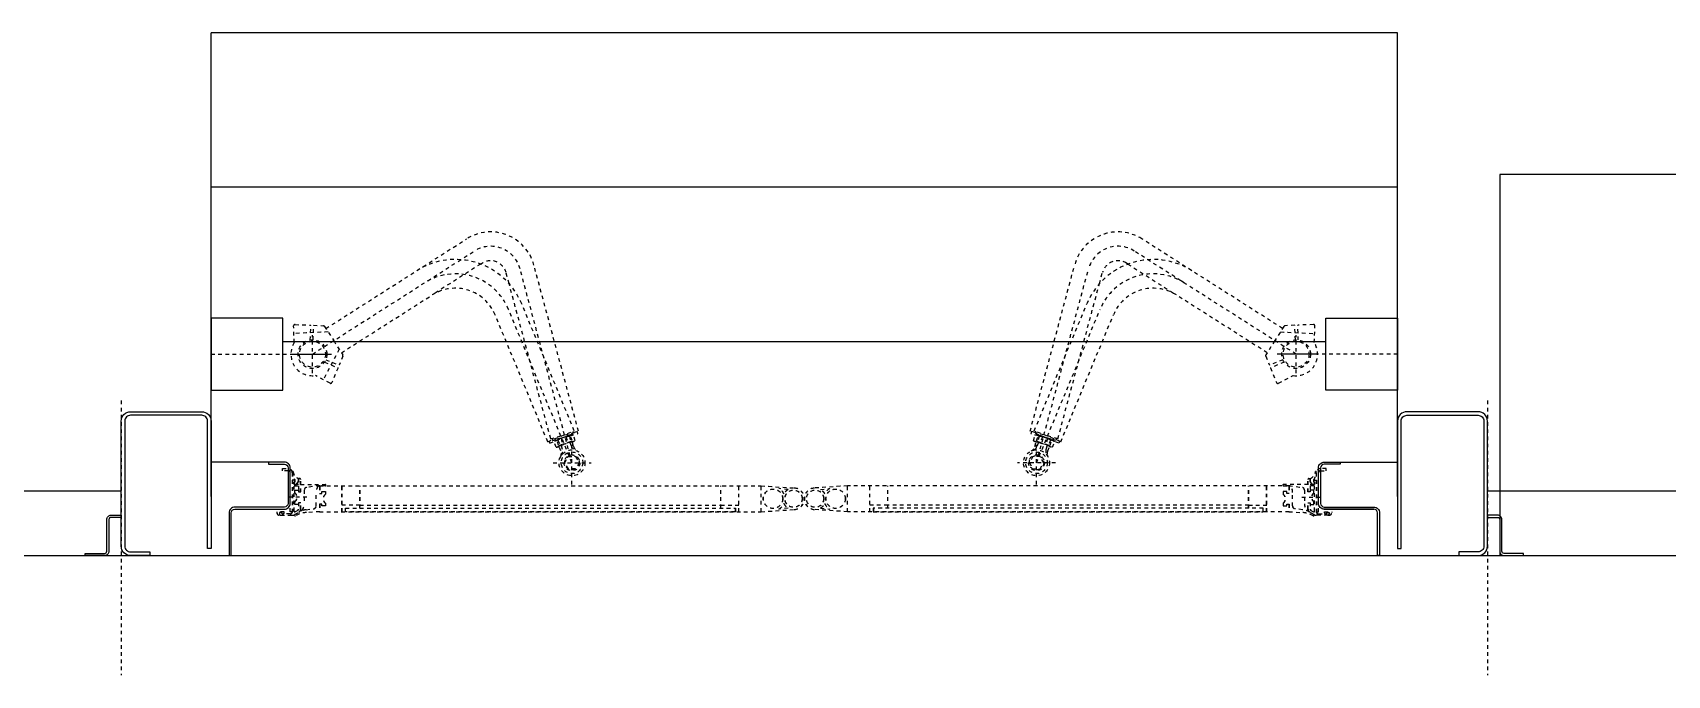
# Model space of a CAD drawing. Header units: millimetres. Extents: x 4061 to 4749, y 69169 to 69366.
# Drawn here: x 4173.54 to 4219, y 69170.49 to 69188.36 of the extents above; entities that cross this region are included whole.
import ezdxf

# ---------------------------------------------------------------- set-up
doc = ezdxf.new("R2010")
doc.units = ezdxf.units.MM
doc.header["$LTSCALE"] = 0.1
doc.linetypes.add('DASHDOT', pattern=[1, 0.5, -0.25, 0, -0.25])
doc.layers.get('0').update_dxf_attribs({"color": 6})
doc.layers.add('AXE', color=1, linetype='DASHDOT')
doc.layers.add('Subtire', color=4, linetype='Continuous')

msp = doc.modelspace()

# ---------------------------------------------------------------- linework, layer by layer
msp.add_lwpolyline([(4214.341, 69173.817), (4231.541, 69173.817), (4231.541, 69184.417), (4214.341, 69184.417)], close=True)
at = {"layer": 'AXE'}
for p, q in [((4181.696, 69180.131), (4185.607, 69182.622)), ((4208.302, 69180.131), (4204.392, 69182.622)), ((4181.321, 69179.417), (4185.822, 69182.285)), ((4208.678, 69179.417), (4204.177, 69182.285)), ((4185.999, 69181.923), (4184.649, 69181.063)), ((4185.999, 69181.923), (4186.037, 69181.947)), ((4186.791, 69181.378), (4186.708, 69181.686)), ((4188.539, 69176.397), (4187.094, 69181.79)), ((4188.719, 69177.273), (4187.481, 69181.893)), ((4201.28, 69177.273), (4202.518, 69181.893)), ((4201.459, 69176.397), (4202.904, 69181.79)), ((4203.208, 69181.378), (4203.291, 69181.686)), ((4204, 69181.923), (4203.962, 69181.947)), ((4204, 69181.923), (4205.349, 69181.063)), ((4187.946, 69177.066), (4186.791, 69181.378)), ((4202.053, 69177.066), (4203.208, 69181.378)), ((4182.126, 69179.456), (4184.649, 69181.063)), ((4188.539, 69176.397), (4186.772, 69180.663)), ((4188.603, 69177.289), (4187.142, 69180.816)), ((4201.396, 69177.289), (4202.857, 69180.816)), ((4201.459, 69176.397), (4203.226, 69180.663)), ((4207.872, 69179.456), (4205.349, 69181.063)), ((4181.258, 69179.812), (4181.276, 69180.223)), ((4181.338, 69179.817), (4181.356, 69180.22)), ((4187.864, 69176.983), (4186.403, 69180.51)), ((4202.135, 69176.983), (4203.596, 69180.51)), ((4208.66, 69179.817), (4208.643, 69180.22)), ((4208.74, 69179.812), (4208.723, 69180.223)), ((4181.758, 69180.034), (4180.805, 69179.993)), ((4181.761, 69180.034), (4180.808, 69179.993)), ((4181.321, 69178.887), (4181.321, 69179.947)), ((4208.241, 69180.034), (4209.194, 69179.993)), ((4208.244, 69180.034), (4209.197, 69179.993)), ((4208.678, 69178.887), (4208.678, 69179.947)), ((4208.681, 69178.887), (4208.681, 69179.947)), ((4178.501, 69179.417), (4181.846, 69179.417)), ((4180.799, 69179.417), (4181.849, 69179.417)), ((4182.065, 69179.552), (4181.625, 69178.706)), ((4181.69, 69179.264), (4182.063, 69179.11)), ((4208.308, 69179.264), (4207.936, 69179.11)), ((4211.501, 69179.417), (4208.153, 69179.417)), ((4209.206, 69179.417), (4208.156, 69179.417)), ((4181.652, 69179.193), (4182.032, 69179.036)), ((4208.346, 69179.193), (4207.966, 69179.036)), ((4176.001, 69178.127), (4176.001, 69170.487)), ((4214.001, 69178.127), (4214.001, 69170.487)), ((4187.864, 69176.983), (4188.603, 69177.289)), ((4187.901, 69176.998), (4187.923, 69176.943)), ((4187.923, 69176.943), (4188.589, 69177.219)), ((4187.946, 69177.066), (4188.581, 69177.237)), ((4187.984, 69177.077), (4188, 69177.019)), ((4188, 69177.019), (4188.488, 69177.149)), ((4188.099, 69176.832), (4188.038, 69176.979)), ((4188.16, 69176.886), (4188.119, 69177.04)), ((4188.149, 69177.025), (4188.21, 69176.878)), ((4188.235, 69177.071), (4188.276, 69176.917)), ((4188.491, 69176.983), (4188.325, 69176.914)), ((4188.371, 69177.117), (4188.432, 69176.97)), ((4188.466, 69177.133), (4188.505, 69176.99)), ((4188.523, 69176.855), (4188.473, 69176.976)), ((4188.568, 69176.985), (4188.479, 69176.961)), ((4188.543, 69177.016), (4188.482, 69177.163)), ((4188.488, 69177.149), (4188.695, 69177.205)), ((4188.505, 69176.99), (4188.508, 69176.979)), ((4188.539, 69175.796), (4188.539, 69176.998)), ((4188.583, 69176.853), (4188.549, 69176.979)), ((4188.566, 69177.274), (4188.589, 69177.219)), ((4188.581, 69177.237), (4188.719, 69177.273)), ((4188.623, 69177.01), (4188.582, 69177.164)), ((4188.68, 69177.263), (4188.695, 69177.205)), ((4201.417, 69177.237), (4201.28, 69177.273)), ((4201.319, 69177.263), (4201.303, 69177.205)), ((4201.511, 69177.149), (4201.303, 69177.205)), ((4201.375, 69177.01), (4201.416, 69177.164)), ((4202.135, 69176.983), (4201.396, 69177.289)), ((4201.433, 69177.274), (4201.41, 69177.219)), ((4202.075, 69176.943), (4201.41, 69177.219)), ((4201.416, 69176.853), (4201.45, 69176.979)), ((4202.053, 69177.066), (4201.417, 69177.237)), ((4201.43, 69176.985), (4201.52, 69176.961)), ((4201.456, 69177.016), (4201.517, 69177.163)), ((4201.459, 69175.796), (4201.459, 69176.998)), ((4201.476, 69176.855), (4201.526, 69176.976)), ((4201.494, 69176.99), (4201.491, 69176.979)), ((4201.532, 69177.133), (4201.494, 69176.99)), ((4201.507, 69176.983), (4201.674, 69176.914)), ((4201.999, 69177.019), (4201.511, 69177.149)), ((4201.628, 69177.117), (4201.567, 69176.97)), ((4201.764, 69177.071), (4201.723, 69176.917)), ((4201.849, 69177.025), (4201.788, 69176.878)), ((4201.839, 69176.886), (4201.88, 69177.04)), ((4201.899, 69176.832), (4201.96, 69176.979)), ((4202.014, 69177.077), (4201.999, 69177.019)), ((4202.098, 69176.998), (4202.075, 69176.943)), ((4188.159, 69176.846), (4188.325, 69176.914)), ((4188.227, 69176.732), (4188.177, 69176.853)), ((4188.22, 69176.891), (4188.394, 69176.938)), ((4188.274, 69176.77), (4188.24, 69176.897)), ((4188.479, 69176.961), (4188.394, 69176.938)), ((4201.52, 69176.961), (4201.604, 69176.938)), ((4201.778, 69176.891), (4201.604, 69176.938)), ((4201.84, 69176.846), (4201.674, 69176.914)), ((4201.725, 69176.77), (4201.759, 69176.897)), ((4201.771, 69176.732), (4201.821, 69176.853)), ((4188.014, 69176.397), (4189.064, 69176.397)), ((4188.018, 69176.397), (4189.068, 69176.397)), ((4201.984, 69176.397), (4200.934, 69176.397)), ((4201.988, 69176.397), (4200.938, 69176.397)), ((4181.52, 69175.756), (4193.8, 69175.756)), ((4181.523, 69175.756), (4193.803, 69175.756)), ((4182.14, 69175.036), (4182.14, 69175.756)), ((4182.143, 69175.036), (4182.143, 69175.756)), ((4182.64, 69175.136), (4182.641, 69175.756)), ((4182.643, 69175.136), (4182.644, 69175.756)), ((4192.679, 69175.136), (4192.679, 69175.756)), ((4192.683, 69175.136), (4192.682, 69175.756)), ((4193.18, 69175.036), (4193.18, 69175.756)), ((4193.183, 69175.036), (4193.183, 69175.756)), ((4193.8, 69175.756), (4194.72, 69175.695)), ((4193.8, 69175.036), (4193.8, 69175.756)), ((4193.803, 69175.756), (4194.723, 69175.695)), ((4193.803, 69175.036), (4193.803, 69175.756)), ((4196.199, 69175.756), (4195.279, 69175.695)), ((4196.202, 69175.756), (4195.282, 69175.695)), ((4208.479, 69175.756), (4196.199, 69175.756)), ((4196.199, 69175.036), (4196.199, 69175.756)), ((4208.482, 69175.756), (4196.202, 69175.756)), ((4196.202, 69175.036), (4196.202, 69175.756)), ((4196.819, 69175.036), (4196.819, 69175.756)), ((4196.822, 69175.036), (4196.822, 69175.756)), ((4197.319, 69175.136), (4197.32, 69175.756)), ((4197.322, 69175.136), (4197.323, 69175.756)), ((4207.358, 69175.136), (4207.358, 69175.756)), ((4207.362, 69175.136), (4207.361, 69175.756)), ((4207.859, 69175.036), (4207.859, 69175.756)), ((4207.862, 69175.036), (4207.862, 69175.756)), ((4181.16, 69175.436), (4180.64, 69175.436)), ((4181.163, 69175.436), (4180.643, 69175.436)), ((4182.64, 69175.216), (4182.14, 69175.216)), ((4182.643, 69175.216), (4182.143, 69175.216)), ((4182.64, 69175.216), (4192.679, 69175.216)), ((4182.643, 69175.216), (4192.683, 69175.216)), ((4192.679, 69175.216), (4193.18, 69175.216)), ((4192.683, 69175.216), (4193.183, 69175.216)), ((4197.319, 69175.216), (4196.819, 69175.216)), ((4197.322, 69175.216), (4196.822, 69175.216)), ((4207.358, 69175.216), (4197.319, 69175.216)), ((4207.362, 69175.216), (4197.322, 69175.216)), ((4207.358, 69175.216), (4207.859, 69175.216)), ((4207.362, 69175.216), (4207.862, 69175.216)), ((4208.839, 69175.436), (4209.359, 69175.436)), ((4208.842, 69175.436), (4209.362, 69175.436)), ((4180.46, 69175.016), (4180.4, 69175.016)), ((4181.52, 69175.036), (4193.8, 69175.036)), ((4181.523, 69175.036), (4193.803, 69175.036)), ((4193.8, 69175.036), (4194.719, 69175.096)), ((4193.803, 69175.036), (4194.722, 69175.096)), ((4196.199, 69175.036), (4195.28, 69175.096)), ((4196.202, 69175.036), (4195.283, 69175.096)), ((4208.479, 69175.036), (4196.199, 69175.036)), ((4208.482, 69175.036), (4196.202, 69175.036)), ((4209.542, 69175.016), (4209.602, 69175.016))]:
    msp.add_line(p, q, dxfattribs=at)
for points in [[(4182.032, 69179.036), (4181.864, 69178.63, -0.440011), (4181.809, 69178.61), (4181.401, 69178.823, -0.639522), (4180.816, 69179.741), (4180.796, 69180.201, -0.440011), (4180.838, 69180.242), (4181.276, 69180.223)], [(4181.356, 69180.22), (4181.627, 69180.208, -0.244698), (4181.659, 69180.189), (4181.911, 69179.793), (4182.164, 69179.397, -0.244698), (4182.167, 69179.36), (4182.063, 69179.11)], [(4208.643, 69180.22), (4208.372, 69180.208, 0.244698), (4208.34, 69180.189), (4208.087, 69179.793), (4207.835, 69179.397, 0.244698), (4207.832, 69179.36), (4207.936, 69179.11)], [(4207.966, 69179.036), (4208.134, 69178.63, 0.440011), (4208.19, 69178.61), (4208.597, 69178.823, 0.639522), (4209.183, 69179.741), (4209.203, 69180.201, 0.440011), (4209.161, 69180.242), (4208.723, 69180.223)], [(4180.781, 69176.146, 1.085379), (4180.761, 69176.144, 0.117221), (4180.831, 69175.916), (4180.831, 69175.856), (4180.811, 69175.856), (4180.811, 69175.796), (4180.871, 69175.796), (4180.931, 69175.876), (4180.931, 69175.956, -0.232811), (4180.78, 69176.15)], [(4180.784, 69176.146, 1.085379), (4180.764, 69176.144, 0.117221), (4180.834, 69175.916), (4180.834, 69175.856), (4180.814, 69175.856), (4180.814, 69175.796), (4180.874, 69175.796), (4180.934, 69175.876), (4180.934, 69175.956, -0.232811), (4180.783, 69176.15)], [(4209.218, 69176.146, -1.085379), (4209.237, 69176.144, -0.117221), (4209.168, 69175.916), (4209.168, 69175.856), (4209.188, 69175.856), (4209.188, 69175.796), (4209.128, 69175.796), (4209.068, 69175.876), (4209.068, 69175.956, 0.232811), (4209.218, 69176.15)], [(4209.221, 69176.146, -1.085379), (4209.241, 69176.144, -0.117221), (4209.171, 69175.916), (4209.171, 69175.856), (4209.191, 69175.856), (4209.191, 69175.796), (4209.131, 69175.796), (4209.071, 69175.876), (4209.071, 69175.956, 0.232811), (4209.222, 69176.15)], [(4194.546, 69175.654), (4194.294, 69175.682, -0.158277), (4194.431, 69175.53, -0.144249), (4194.546, 69175.654, -1.072469)], [(4194.549, 69175.654), (4194.298, 69175.682, -0.158277), (4194.434, 69175.53, -0.144249), (4194.549, 69175.654, -1.072469)], [(4195.453, 69175.654), (4195.704, 69175.682, 0.158277), (4195.568, 69175.53, 0.144249), (4195.453, 69175.654, 1.072469)], [(4195.456, 69175.654), (4195.708, 69175.682, 0.158277), (4195.571, 69175.53, 0.144249), (4195.456, 69175.654, 1.072469)], [(4194.547, 69175.138), (4194.295, 69175.11, 0.158277), (4194.431, 69175.262, 0.144249), (4194.547, 69175.138, 1.072469)], [(4194.55, 69175.138), (4194.298, 69175.11, 0.158277), (4194.434, 69175.262, 0.144249), (4194.55, 69175.138, 1.072469)], [(4195.452, 69175.138), (4195.704, 69175.11, -0.158277), (4195.568, 69175.262, -0.144249), (4195.452, 69175.138, -1.072469)], [(4195.455, 69175.138), (4195.707, 69175.11, -0.158277), (4195.571, 69175.262, -0.144249), (4195.455, 69175.138, -1.072469)], [(4180.5, 69174.976, 0.414217), (4180.53, 69175.006), (4180.53, 69175.037), (4180.33, 69175.037), (4180.33, 69175.016, 0.414214), (4180.41, 69174.936), (4180.44, 69174.936)], [(4180.503, 69174.976, 0.414217), (4180.533, 69175.006), (4180.533, 69175.037), (4180.333, 69175.037), (4180.333, 69175.016, 0.414214), (4180.413, 69174.936), (4180.443, 69174.936)], [(4209.499, 69174.976, -0.414217), (4209.469, 69175.006), (4209.469, 69175.037), (4209.669, 69175.037), (4209.669, 69175.016, -0.414214), (4209.589, 69174.936), (4209.559, 69174.936)], [(4209.502, 69174.976, -0.414217), (4209.472, 69175.006), (4209.472, 69175.037), (4209.672, 69175.037), (4209.672, 69175.016, -0.414214), (4209.592, 69174.936), (4209.562, 69174.936)]]:
    msp.add_lwpolyline(points, format="xyb", dxfattribs=at)
for points in [[(4188.339, 69176.397), (4188.439, 69176.57), (4188.639, 69176.57), (4188.739, 69176.397), (4188.639, 69176.224), (4188.439, 69176.224)], [(4201.659, 69176.397), (4201.559, 69176.57), (4201.359, 69176.57), (4201.259, 69176.397), (4201.359, 69176.224), (4201.559, 69176.224)], [(4193.08, 69175.036), (4182.24, 69175.036), (4182.24, 69175.136), (4193.08, 69175.136)], [(4193.083, 69175.036), (4182.243, 69175.036), (4182.243, 69175.136), (4193.083, 69175.136)], [(4196.919, 69175.036), (4207.759, 69175.036), (4207.759, 69175.136), (4196.919, 69175.136)], [(4196.922, 69175.036), (4207.762, 69175.036), (4207.762, 69175.136), (4196.922, 69175.136)]]:
    msp.add_lwpolyline(points, close=True, dxfattribs=at)
for points in [[(4180.486, 69176.236), (4180.641, 69176.236, -0.414214), (4180.761, 69176.116), (4180.761, 69175.036), (4180.701, 69175.036), (4180.701, 69176.116, 0.414214), (4180.641, 69176.176), (4180.486, 69176.176)], [(4180.489, 69176.236), (4180.644, 69176.236, -0.414214), (4180.764, 69176.116), (4180.764, 69175.036), (4180.704, 69175.036), (4180.704, 69176.116, 0.414214), (4180.644, 69176.176), (4180.489, 69176.176)], [(4209.512, 69176.236), (4209.358, 69176.236, 0.414214), (4209.238, 69176.116), (4209.238, 69175.036), (4209.298, 69175.036), (4209.298, 69176.116, -0.414214), (4209.358, 69176.176), (4209.512, 69176.176)], [(4209.516, 69176.236), (4209.361, 69176.236, 0.414214), (4209.241, 69176.116), (4209.241, 69175.036), (4209.301, 69175.036), (4209.301, 69176.116, -0.414214), (4209.361, 69176.176), (4209.516, 69176.176)], [(4180.763, 69174.936, 0.131652), (4180.813, 69174.949), (4180.94, 69175.022, 0.267949), (4180.99, 69175.109), (4180.99, 69175.286), (4180.93, 69175.286), (4180.93, 69175.109, -0.267949), (4180.91, 69175.074), (4180.84, 69175.034, -0.57735), (4180.81, 69175.051), (4180.81, 69175.756), (4180.93, 69175.756), (4180.93, 69175.586), (4180.99, 69175.586), (4180.99, 69175.936, 0.414214), (4180.97, 69175.956), (4180.93, 69175.956), (4180.93, 69175.796), (4180.81, 69175.796), (4180.81, 69175.856), (4180.83, 69175.856), (4180.83, 69175.916), (4180.76, 69175.916), (4180.76, 69175.036, -0.414214), (4180.7, 69174.976), (4180.5, 69174.976, -0.414214), (4180.46, 69175.016), (4180.46, 69175.016), (4180.4, 69175.016), (4180.4, 69174.976, 0.414212), (4180.44, 69174.936), (4180.76, 69174.936)], [(4180.766, 69174.936, 0.131652), (4180.816, 69174.949), (4180.943, 69175.022, 0.267949), (4180.993, 69175.109), (4180.993, 69175.286), (4180.933, 69175.286), (4180.933, 69175.109, -0.267949), (4180.913, 69175.074), (4180.843, 69175.034, -0.57735), (4180.813, 69175.051), (4180.813, 69175.756), (4180.933, 69175.756), (4180.933, 69175.586), (4180.993, 69175.586), (4180.993, 69175.936, 0.414214), (4180.973, 69175.956), (4180.933, 69175.956), (4180.933, 69175.796), (4180.813, 69175.796), (4180.813, 69175.856), (4180.833, 69175.856), (4180.833, 69175.916), (4180.763, 69175.916), (4180.763, 69175.036, -0.414214), (4180.703, 69174.976), (4180.503, 69174.976, -0.414214), (4180.463, 69175.016), (4180.463, 69175.016), (4180.403, 69175.016), (4180.403, 69174.976, 0.414212), (4180.443, 69174.936), (4180.763, 69174.936)], [(4180.83, 69174.959), (4180.952, 69175.03, -0.103173), (4181.146, 69175.093), (4181.349, 69175.116, 0.381674), (4181.42, 69175.196), (4181.42, 69175.572, -0.180575), (4181.479, 69175.744, -0.634663), (4181.52, 69175.734), (4181.52, 69175.546), (4181.58, 69175.546), (4181.58, 69175.596), (4181.68, 69175.596), (4181.68, 69175.521, 0.480385), (4181.68, 69175.271), (4181.68, 69175.196), (4181.58, 69175.196), (4181.58, 69175.246), (4181.52, 69175.246), (4181.52, 69175.036), (4181.319, 69175.024), (4181.155, 69175.015, 0.115335), (4180.85, 69174.924, -0.996879)], [(4180.833, 69174.959), (4180.956, 69175.03, -0.103173), (4181.149, 69175.093), (4181.352, 69175.116, 0.381674), (4181.423, 69175.196), (4181.423, 69175.572, -0.180575), (4181.482, 69175.744, -0.634663), (4181.523, 69175.734), (4181.523, 69175.546), (4181.583, 69175.546), (4181.583, 69175.596), (4181.683, 69175.596), (4181.683, 69175.521, 0.480385), (4181.683, 69175.271), (4181.683, 69175.196), (4181.583, 69175.196), (4181.583, 69175.246), (4181.523, 69175.246), (4181.523, 69175.036), (4181.323, 69175.024), (4181.159, 69175.015, 0.115335), (4180.853, 69174.924, -0.996879)], [(4180.99, 69175.286), (4180.93, 69175.286), (4180.93, 69175.236), (4180.83, 69175.236), (4180.83, 69175.311, 0.480385), (4180.83, 69175.561), (4180.83, 69175.636), (4180.93, 69175.636), (4180.93, 69175.586), (4180.99, 69175.586), (4180.99, 69175.796), (4181.19, 69175.796), (4181.671, 69175.796, -0.97941), (4181.67, 69175.756), (4181.52, 69175.756), (4181.161, 69175.715, 0.381674), (4181.09, 69175.636), (4181.09, 69175.259, -0.168299), (4181.026, 69175.074, -0.71189), (4180.99, 69175.086)], [(4180.993, 69175.286), (4180.933, 69175.286), (4180.933, 69175.236), (4180.833, 69175.236), (4180.833, 69175.311, 0.480385), (4180.833, 69175.561), (4180.833, 69175.636), (4180.933, 69175.636), (4180.933, 69175.586), (4180.993, 69175.586), (4180.993, 69175.796), (4181.193, 69175.796), (4181.674, 69175.796, -0.97941), (4181.673, 69175.756), (4181.523, 69175.756), (4181.164, 69175.715, 0.381674), (4181.093, 69175.636), (4181.093, 69175.259, -0.168299), (4181.029, 69175.074, -0.71189), (4180.993, 69175.086)], [(4209.009, 69175.286), (4209.069, 69175.286), (4209.069, 69175.236), (4209.169, 69175.236), (4209.169, 69175.311, -0.480385), (4209.169, 69175.561), (4209.169, 69175.636), (4209.069, 69175.636), (4209.069, 69175.586), (4209.009, 69175.586), (4209.009, 69175.796), (4208.809, 69175.796), (4208.328, 69175.796, 0.97941), (4208.329, 69175.756), (4208.479, 69175.756), (4208.838, 69175.715, -0.381674), (4208.909, 69175.636), (4208.909, 69175.259, 0.168299), (4208.973, 69175.074, 0.71189), (4209.009, 69175.086)], [(4209.012, 69175.286), (4209.072, 69175.286), (4209.072, 69175.236), (4209.172, 69175.236), (4209.172, 69175.311, -0.480385), (4209.172, 69175.561), (4209.172, 69175.636), (4209.072, 69175.636), (4209.072, 69175.586), (4209.012, 69175.586), (4209.012, 69175.796), (4208.812, 69175.796), (4208.331, 69175.796, 0.97941), (4208.332, 69175.756), (4208.482, 69175.756), (4208.841, 69175.715, -0.381674), (4208.912, 69175.636), (4208.912, 69175.259, 0.168299), (4208.976, 69175.074, 0.71189), (4209.012, 69175.086)], [(4209.169, 69174.959), (4209.046, 69175.03, 0.103173), (4208.852, 69175.093), (4208.65, 69175.116, -0.381674), (4208.579, 69175.196), (4208.579, 69175.572, 0.180575), (4208.52, 69175.744, 0.634663), (4208.479, 69175.734), (4208.479, 69175.546), (4208.419, 69175.546), (4208.419, 69175.596), (4208.319, 69175.596), (4208.319, 69175.521, -0.480385), (4208.319, 69175.271), (4208.319, 69175.196), (4208.419, 69175.196), (4208.419, 69175.246), (4208.479, 69175.246), (4208.479, 69175.036), (4208.679, 69175.024), (4208.843, 69175.015, -0.115335), (4209.149, 69174.924, 0.996879)], [(4209.172, 69174.959), (4209.05, 69175.03, 0.103173), (4208.856, 69175.093), (4208.653, 69175.116, -0.381674), (4208.582, 69175.196), (4208.582, 69175.572, 0.180575), (4208.523, 69175.744, 0.634663), (4208.482, 69175.734), (4208.482, 69175.546), (4208.422, 69175.546), (4208.422, 69175.596), (4208.322, 69175.596), (4208.322, 69175.521, -0.480385), (4208.322, 69175.271), (4208.322, 69175.196), (4208.422, 69175.196), (4208.422, 69175.246), (4208.482, 69175.246), (4208.482, 69175.036), (4208.683, 69175.024), (4208.847, 69175.015, -0.115335), (4209.152, 69174.924, 0.996879)], [(4209.236, 69174.936, -0.131652), (4209.186, 69174.949), (4209.059, 69175.022, -0.267949), (4209.009, 69175.109), (4209.009, 69175.286), (4209.069, 69175.286), (4209.069, 69175.109, 0.267949), (4209.089, 69175.074), (4209.159, 69175.034, 0.57735), (4209.189, 69175.051), (4209.189, 69175.756), (4209.069, 69175.756), (4209.069, 69175.586), (4209.009, 69175.586), (4209.009, 69175.936, -0.414214), (4209.029, 69175.956), (4209.069, 69175.956), (4209.069, 69175.796), (4209.189, 69175.796), (4209.189, 69175.856), (4209.169, 69175.856), (4209.169, 69175.916), (4209.239, 69175.916), (4209.239, 69175.036, 0.414214), (4209.299, 69174.976), (4209.499, 69174.976, 0.414214), (4209.539, 69175.016), (4209.539, 69175.016), (4209.599, 69175.016), (4209.599, 69174.976, -0.414212), (4209.559, 69174.936), (4209.239, 69174.936)], [(4209.239, 69174.936, -0.131652), (4209.189, 69174.949), (4209.062, 69175.022, -0.267949), (4209.012, 69175.109), (4209.012, 69175.286), (4209.072, 69175.286), (4209.072, 69175.109, 0.267949), (4209.092, 69175.074), (4209.162, 69175.034, 0.57735), (4209.192, 69175.051), (4209.192, 69175.756), (4209.072, 69175.756), (4209.072, 69175.586), (4209.012, 69175.586), (4209.012, 69175.936, -0.414214), (4209.032, 69175.956), (4209.072, 69175.956), (4209.072, 69175.796), (4209.192, 69175.796), (4209.192, 69175.856), (4209.172, 69175.856), (4209.172, 69175.916), (4209.242, 69175.916), (4209.242, 69175.036, 0.414214), (4209.302, 69174.976), (4209.502, 69174.976, 0.414214), (4209.542, 69175.016), (4209.542, 69175.016), (4209.602, 69175.016), (4209.602, 69174.976, -0.414212), (4209.562, 69174.936), (4209.242, 69174.936)]]:
    msp.add_lwpolyline(points, format="xyb", close=True, dxfattribs=at)
for centre, radius in [((4181.321, 69179.417), 0.4), ((4181.321, 69179.417), 0.36), ((4208.678, 69179.417), 0.4), ((4208.678, 69179.417), 0.36), ((4188.539, 69176.397), 0.36), ((4188.539, 69176.397), 0.3), ((4188.539, 69176.397), 0.22), ((4188.539, 69176.397), 0.2), ((4201.459, 69176.397), 0.36), ((4201.459, 69176.397), 0.3), ((4201.459, 69176.397), 0.22), ((4201.459, 69176.397), 0.2), ((4194.129, 69175.396), 0.27), ((4194.133, 69175.396), 0.27), ((4194.699, 69175.397), 0.24), ((4194.703, 69175.397), 0.24), ((4195.299, 69175.397), 0.24), ((4195.303, 69175.397), 0.24), ((4195.869, 69175.396), 0.27), ((4195.873, 69175.396), 0.27)]:
    msp.add_circle(centre, radius, dxfattribs=at)
for centre, radius, start, end in [((4186.277, 69181.571), 1.246, 15, 122.5), ((4203.722, 69181.571), 1.246, 57.5, 165), ((4185.294, 69180.051), 2, 22.5, 122.5), ((4186.277, 69181.571), 0.846, 15, 122.5), ((4186.277, 69181.571), 0.446, 15, 122.5), ((4204.705, 69180.051), 2, 57.5, 157.5), ((4203.722, 69181.571), 0.846, 57.5, 165), ((4203.722, 69181.571), 0.446, 57.5, 165), ((4185.294, 69180.051), 1.6, 22.5, 122.5), ((4204.705, 69180.051), 1.6, 57.5, 157.5), ((4185.294, 69180.051), 1.2, 22.5, 122.5), ((4204.705, 69180.051), 1.2, 57.5, 157.5), ((4188.159, 69176.846), 0.18, 93.0288, 131.9712), ((4188.22, 69176.891), 0.18, 85.5288, 124.4712), ((4188.526, 69176.43), 0.705, 102.6936, 122.3064), ((4188.53, 69176.431), 0.705, 95.1936, 114.8064), ((4188.491, 69176.983), 0.18, 93.0288, 131.9712), ((4188.422, 69177.15), 0.18, 273.0288, 311.9712), ((4188.568, 69176.985), 0.18, 116.2086, 124.4712), ((4188.212, 69177.619), 0.705, 292.0887, 294.8064), ((4188.568, 69176.985), 0.18, 85.5288, 116.1805), ((4188.522, 69177.158), 0.18, 265.5288, 304.4712), ((4201.477, 69177.158), 0.18, 235.5288, 274.4712), ((4201.43, 69176.985), 0.18, 63.8195, 94.4712), ((4201.434, 69176.985), 0.18, 63.8195, 94.4712), ((4201.576, 69177.15), 0.18, 228.0288, 266.9712), ((4201.787, 69177.619), 0.705, 245.1936, 247.9113), ((4201.43, 69176.985), 0.18, 55.5288, 63.7914), ((4201.507, 69176.983), 0.18, 48.0288, 86.9712), ((4201.468, 69176.431), 0.705, 65.1936, 84.8064), ((4201.473, 69176.43), 0.705, 57.6936, 77.3064), ((4201.778, 69176.891), 0.18, 55.5288, 94.4712), ((4201.84, 69176.846), 0.18, 48.0288, 86.9712), ((4188.09, 69177.012), 0.18, 273.0288, 311.9712), ((4188.174, 69177.065), 0.18, 265.5288, 304.4712), ((4188.055, 69177.565), 0.705, 282.6936, 302.3064), ((4188.043, 69176.656), 0.2, 332.5052, 22.5), ((4188.081, 69176.718), 0.2, 325.0052, 15), ((4188.212, 69177.619), 0.705, 275.1936, 292.0887), ((4188.708, 69176.931), 0.2, 202.5, 252.4948), ((4188.776, 69176.905), 0.2, 195, 244.9948), ((4201.223, 69176.905), 0.2, 295.0052, 345), ((4201.291, 69176.931), 0.2, 287.5052, 337.5), ((4201.787, 69177.619), 0.705, 247.9113, 264.8064), ((4201.943, 69177.565), 0.705, 237.6936, 257.3064), ((4201.918, 69176.718), 0.2, 165, 214.9948), ((4201.825, 69177.065), 0.18, 235.5288, 274.4712), ((4201.956, 69176.656), 0.2, 157.5, 207.4948), ((4201.909, 69177.012), 0.18, 228.0288, 266.9712), ((4194.699, 69175.396), 0.3, 273.7749, 86.2294), ((4194.703, 69175.396), 0.3, 273.7749, 86.2294), ((4195.299, 69175.396), 0.3, 93.7706, 266.2251), ((4195.303, 69175.396), 0.3, 93.7706, 266.2251)]:
    msp.add_arc(centre, radius, start, end, dxfattribs=at)
at = {"layer": 'Subtire'}
for p, q in [((4211.501, 69188.357), (4178.501, 69188.357)), ((4178.501, 69175.457), (4178.501, 69188.357)), ((4211.501, 69175.457), (4211.501, 69188.357)), ((4211.501, 69184.057), (4178.501, 69184.057)), ((4209.501, 69179.757), (4180.501, 69179.757)), ((4180.101, 69176.417), (4178.501, 69176.417)), ((4209.901, 69176.417), (4211.501, 69176.417)), ((4117.801, 69175.617), (4176.001, 69175.617)), ((4214.001, 69175.617), (4257.801, 69175.617)), ((4209.461, 69175.106), (4210.841, 69175.106)), ((4114.801, 69173.817), (4258.741, 69173.817))]:
    msp.add_line(p, q, dxfattribs=at)
for points in [[(4178.501, 69178.417), (4180.501, 69178.417), (4180.501, 69180.417), (4178.501, 69180.417)], [(4211.501, 69178.417), (4209.501, 69178.417), (4209.501, 69180.417), (4211.501, 69180.417)]]:
    msp.add_lwpolyline(points, close=True, dxfattribs=at)
for points in [[(4176.801, 69173.817), (4176.261, 69173.817, -0.414214), (4176.001, 69174.077), (4176.001, 69177.557, -0.414214), (4176.261, 69177.817), (4178.241, 69177.817, -0.414214), (4178.501, 69177.557), (4178.501, 69174.017), (4178.401, 69174.017), (4178.401, 69177.557, 0.414214), (4178.241, 69177.717), (4176.261, 69177.717, 0.414214), (4176.101, 69177.557), (4176.101, 69174.077, 0.414214), (4176.261, 69173.917), (4176.801, 69173.917)], [(4213.201, 69173.817), (4213.741, 69173.817, 0.414214), (4214.001, 69174.077), (4214.001, 69177.557, 0.414214), (4213.741, 69177.817), (4211.761, 69177.817, 0.414214), (4211.501, 69177.557), (4211.501, 69174.017), (4211.601, 69174.017), (4211.601, 69177.557, -0.414214), (4211.761, 69177.717), (4213.741, 69177.717, -0.414214), (4213.901, 69177.557), (4213.901, 69174.077, -0.414214), (4213.741, 69173.917), (4213.201, 69173.917)], [(4180.541, 69175.166), (4179.161, 69175.166, 0.414214), (4179.001, 69175.006), (4179.001, 69173.817), (4179.061, 69173.817), (4179.061, 69175.006, -0.414214), (4179.161, 69175.106), (4180.541, 69175.106, 0.414214), (4180.701, 69175.266), (4180.701, 69176.257, 0.414214), (4180.541, 69176.417), (4180.101, 69176.417), (4180.101, 69176.357), (4180.541, 69176.357, -0.414214), (4180.641, 69176.257), (4180.641, 69175.266, -0.414214)], [(4209.461, 69175.166), (4210.841, 69175.166, -0.414214), (4211.001, 69175.006), (4211.001, 69173.817), (4210.941, 69173.817), (4210.941, 69175.006, 0.414214), (4210.841, 69175.106), (4209.461, 69175.106, -0.414214), (4209.301, 69175.266), (4209.301, 69176.257, -0.414214), (4209.461, 69176.417), (4209.901, 69176.417), (4209.901, 69176.357), (4209.461, 69176.357, 0.414214), (4209.361, 69176.257), (4209.361, 69175.266, 0.414214)], [(4176.001, 69174.879), (4175.721, 69174.879, 0.414214), (4175.661, 69174.819), (4175.661, 69173.937, -0.414214), (4175.541, 69173.817), (4175.001, 69173.817), (4175.001, 69173.877), (4175.541, 69173.877, 0.414214), (4175.601, 69173.937), (4175.601, 69174.819, -0.414214), (4175.721, 69174.939), (4176.001, 69174.939)], [(4214.001, 69174.879), (4214.281, 69174.879, -0.414214), (4214.341, 69174.819), (4214.341, 69173.937, 0.414214), (4214.461, 69173.817), (4215.001, 69173.817), (4215.001, 69173.877), (4214.461, 69173.877, -0.414214), (4214.401, 69173.937), (4214.401, 69174.819, 0.414214), (4214.281, 69174.939), (4214.001, 69174.939)]]:
    msp.add_lwpolyline(points, format="xyb", close=True, dxfattribs=at)

doc.saveas('drawing.dxf')
